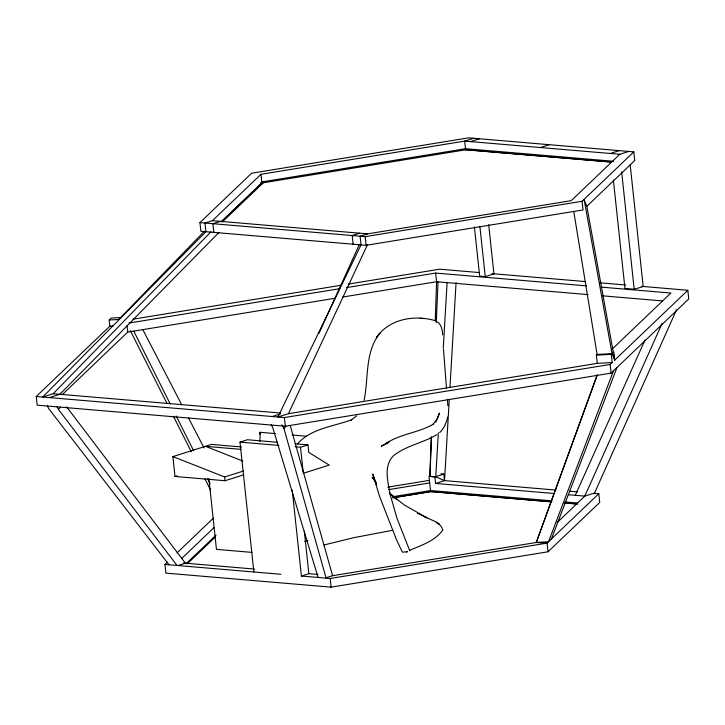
<?xml version="1.0" encoding="UTF-8"?>
<svg xmlns="http://www.w3.org/2000/svg" width="725" height="725" viewBox="0 0 725 725"><rect width="100%" height="100%" fill="white"/><g stroke="black" fill="none" stroke-linecap="round" stroke-linejoin="round"><path stroke-width="1.09" d="M429.916 476.153L431.239 437.719M435.227 321.293L436.577 281.735L435.653 273.053L346.459 287.598M431.52 436.767L429.871 476.352L433.795 476.678M436.305 322.562L438.009 281.853M438.326 432.807L435.761 476.851L444.525 480.612L556.066 490.082M443.274 348.118L447.089 282.623M444.525 480.612L443.827 474.105L434.882 476.923L435.58 483.439L444.525 480.612L449.255 399.602M449.971 387.222L456.079 282.578M447.053 419.666L447.497 417.083M364.158 400.209C368.681 377.843 364.738 351.933 379.918 333.156L376.384 337.632C389.035 318.918 414.211 314.641 434.755 320.532M409.77 550.81L396.965 518.266L389.842 493.344M446.836 420.464L444.461 426.481L442.051 429.925M597.028 375.215L536.264 542.49L332.585 575.695L326.196 577.707M167.375 562.129L164.956 564.44L165.88 573.122L331.098 587.15L548.028 551.788L599.738 502.398L598.805 493.716L547.103 543.116L536.264 542.49L597.4 374.852M613.495 370.837L548.535 541.747L536.337 542.427M551.39 539.01L616.993 367.502M662.133 323.314L584.821 496.108L557.117 522.571M594.165 493.888L676.543 309.765M575.287 495.302L644.996 340.007M319.054 333.183L359.156 244.941M628.747 151.453L619.803 154.28L571.255 200.653L367.566 233.858L360.117 236.214L361.041 244.887L277.929 417.011L288.423 413.703L367.539 244.588M435.825 422.231L439.441 413.032L437.429 418.47L432.925 424.569L433.487 424.007C418.651 432.961 399.901 433.731 385.437 443.89L389.579 441.489L381.305 446.237L388.627 442.685M176.991 565.464L58.471 409.453L60.501 407.115M326.123 578.133L283.955 428.602L285.976 426.273M297.495 443.936C311.143 428.276 333.4 426.608 351.761 419.712L351.163 420.029L356.709 415.842M641.58 286.339L687.826 290.272L688.75 298.945L611.093 373.13L285.306 426.237L37.174 405.166L36.25 396.484L109.865 326.168L109.203 319.997L118.773 319.462L204.377 231.275M367.566 233.858L212.434 220.681L204.985 223.037L205.909 231.71L42.703 397.037L53.206 393.72L211.002 231.792M218.932 232.453L59.822 394.291L49.327 397.599M439.64 432.58L441.743 430.514M633.795 151.878L582.084 201.278L583.018 209.951L366.089 245.313L200.87 231.284L199.946 222.602L251.648 173.212L468.577 137.85L633.795 151.878L634.719 160.56L586.842 206.299L613.296 352.314M212.434 220.681L260.991 174.299L464.671 141.103L473.615 138.276M109.203 319.997L111.224 318.067L120.794 317.532L118.773 319.462M221.243 221.75L263.157 181.712L465.631 148.707L613.74 161.285M221.524 221.569L260.628 184.213L261.861 184.141L260.357 182.673M222.194 222.031L263.266 182.8L263.157 181.712M62.305 394.59L127.745 332.077L334.941 298.301M177.072 552.867L213.431 518.13M181.495 558.658L213.866 527.737M186.252 563.588L216.077 535.095M187.177 563.905L215.388 536.953M288.423 413.703L597.255 363.361L596.376 355.159L597.11 354.462L612.045 353.628L614.709 360.108L687.826 290.272M612.036 349.233L670.87 293.036L601.097 287.109M596.376 355.159L611.311 354.326L613.839 351.915L614.709 360.108L613.703 354.534M36.25 396.484L284.381 417.564L610.169 364.458L612.19 362.527L611.311 354.326M436.794 434.692C423.028 442.93 406.326 445.585 393.566 455.626C383.534 465.459 387.694 481.273 390.032 493.372M409.915 550.202C421.533 545.272 435.362 540.741 442.794 530.029C440.637 521.991 431.049 520.242 424.75 516.744L426.762 517.732L404.423 505.071L389.76 493.489M470.561 141.602L479.506 138.774M220.382 221.361L212.923 223.708L213.848 232.39M471.748 150.193L473.679 149.586M540.415 147.538L549.369 144.71M610.269 153.464L619.222 150.646M359.627 233.187L352.178 235.534L353.102 244.216M611.456 162.065L465.595 149.776L464.671 141.103L619.803 154.28M474.404 226.907L479.669 276.134L485.252 276.606L493.942 273.86L488.686 224.641M272.183 416.531L280.575 413.875M243.935 474.757L225.022 480.729L174.997 476.479L172.876 456.605L211.501 444.416L241.525 446.972M253.877 571.998L239.993 442.105L247.443 439.749L277.711 442.322M174.997 476.479L177.099 475.817M295.102 446.781L300.513 447.243L307.962 444.896L308.768 452.373L329.241 465.088L303.295 473.28M172.876 456.605L224.623 476.959L243.537 470.996M177.942 565.545L185.392 563.189L66.6 406.825M304.718 541.566L307.907 540.56M292.22 490.037L301.41 576.031L308.859 573.683L317.885 574.445M613.368 179.963L624.968 288.468L634.194 289.257L643.184 286.538L630.161 164.602M324.175 544.928L353.564 537.723L392.606 530.292M376.61 484.826L372.804 474.096L379.519 496.226L396.638 540.098L402.384 552.16L407.178 551.761M406.326 551.979L407.287 551.734M199.946 222.602L365.164 236.64L582.084 201.278M132.874 319.208L341.511 285.197M348.208 284.109L439.694 269.192L479.171 272.546M129.05 323.033L339.771 288.686M342.753 297.023L436.577 281.735L588.093 294.604M387.766 487.155L429.118 480.412M388.509 489.647L429.689 482.932M392.814 496.707L430.641 490.544L551.825 500.83M392.769 497.785L430.614 491.613L550.819 501.818M392.932 497.794L431.167 491.559L551.861 501.809M301.41 576.031L330.174 578.478L547.103 543.116L548.028 551.788M261.761 181.332L263.266 182.8L466.157 149.722L610.332 161.965M257.393 187.295L258.626 187.231M109.865 326.168L113.064 325.987M597.255 363.361L612.19 362.527M420.147 318.275L423.509 318.538M492.701 273.697L585.184 281.554M599.847 282.795L625.793 284.998M491.985 273.697L493.942 273.86M435.653 273.053L586.462 285.868M602.756 295.845L662.532 300.92M53.206 393.72L280.43 413.023M259.786 441.498A35.371 24.26 -85.1 0 0 259.931 432.29L275.5 433.613M292.175 435.027L306.621 436.26M294.975 443.791L307.962 444.896M239.993 442.105L278.898 445.404M241.017 449.355L205.447 446.328L242.703 460.991M440.882 473.851L443.827 474.105M434.882 476.923L428.992 476.425L430.614 491.613M569.587 491.233L577.472 491.903M598.805 493.716L593.766 493.29L584.821 496.108L568.527 494.731M435.58 483.439L553.882 493.48M565.283 501.972L577.626 503.023M564.268 502.86L576.674 503.911M564.277 502.969L577.743 504.111M252.037 552.396L216.458 549.378L208.891 478.563M183.407 563.026L254.629 569.071M164.956 564.44L280.91 574.291M417.364 513.155L426.762 517.732M437.157 321.764C441.588 324.51 442.395 330.165 442.667 334.923M389.796 493.553L397.137 499.797L389.488 493.045M169.016 564.784L48.729 408.619L47.288 405.9M375.224 481.309L372.188 477.15L375.115 481.282M375.188 481.083L373.502 478.4L375.722 482.343M281.898 424.732L283.955 428.602M271.232 424.75L272.772 427.65L318.103 577.453M57.03 406.725L58.471 409.453M375.885 482.451L374.381 479.588L376.538 484.672M142.825 329.621L181.739 404.831M188.482 417.863L204.051 447.95M130.337 330.636L166.859 403.2M173.456 416.304L191.219 451.575M204.912 478.79L210.495 489.882M133.753 331.098L170.167 403.879M176.229 416.014L193.43 450.379M207.586 478.69L210.114 483.747M586.842 206.299L584.169 199.81L612.045 353.628M290.272 425.638L332.585 575.695M573.801 211.655L597.11 354.462M621.642 171.798L634.194 289.257M610.169 364.458L611.093 373.13M479.877 226.263L485.252 276.606M465.631 148.707L465.74 149.785M430.641 490.544L430.759 491.623M365.164 236.64L366.089 245.313M330.174 578.478L331.098 587.15M300.513 447.243L303.177 472.192M304.328 531.244L308.859 573.683M260.991 174.299L261.798 181.893M284.381 417.564L285.306 426.237M259.931 432.29L260.175 434.538M224.623 476.959L225.022 480.729M127.047 325.57L127.745 332.077M447.37 399.393L447.86 405.755M443.483 349.124L446.491 388.219M439.241 524.193L436.432 522.335L439.241 524.193"/></g></svg>
